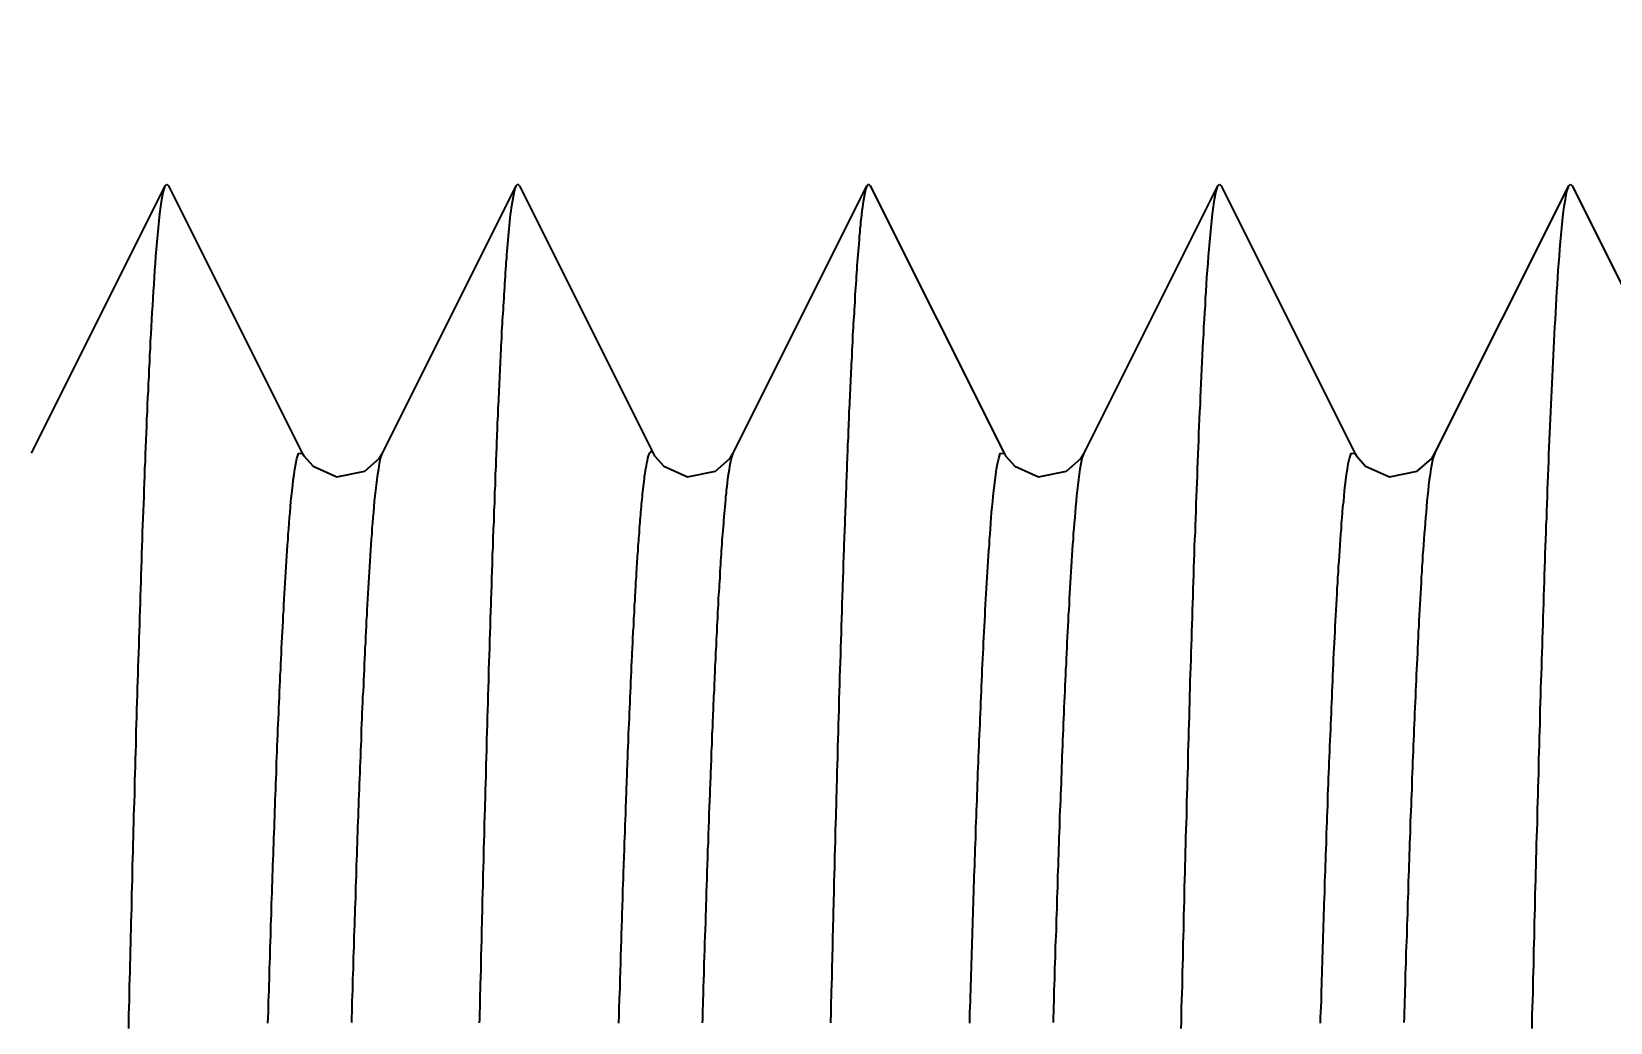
# Model space of a CAD drawing. Header units: millimetres. Extents: x 0 to 3800, y -67 to 2530.
# Drawn here: x 2215.18 to 2222.11, y 1575.68 to 1580.03 of the extents above; entities that cross this region are included whole.
import ezdxf

# ---------------------------------------------------------------- set-up
doc = ezdxf.new("R2010")
doc.units = ezdxf.units.MM
doc.layers.add('내부선 및 부속', color=4, linetype='Continuous')
doc.layers.add('치수선', color=7, linetype='Continuous')
doc.styles.add('____', font='')
doc.styles.get('____').set_extended_font_data('굴림')
doc.dimstyles.new('MSADIM', dxfattribs={"dimtxt": 33, "dimasz": 17, "dimexe": 10, "dimexo": 7.5, "dimgap": 10, "dimtad": 0, "dimtih": 1, "dimtoh": 1, "dimdec": 0, "dimzin": 1, "dimdsep": 46, "dimtxsty": '____', "dimcen": 11.25, "dimadec": 0, "dimazin": 0, "dimtfac": 1, "dimtdec": 0, "dimtix": 1, "dimtmove": 0, "dimatfit": 3, "dimfxl": 1, "dimtolj": 1, "dimtzin": 1, "dimarcsym": 0})

# ---------------------------------------------------------------- blocks, each defined once
blk = doc.blocks.new('*D47')
at = {"layer": '치수선', "color": 0, "linetype": 'Continuous', "lineweight": -2, "transparency": 16777216}
for p, q in [((2249.9547, 1877.9392), (2082.4547, 1877.9392)), ((2092.4547, 1860.9392), (2092.4547, 1705.7554)), ((2092.4547, 1504.9392), (2092.4547, 1660.123)), ((2249.9547, 1487.9392), (2082.4547, 1487.9392))]:
    blk.add_line(p, q, dxfattribs=at)
at = {"layer": '치수선', "color": 0, "linetype": 'Continuous', "transparency": 16777216}
for points in [[(2089.6213, 1860.9392), (2095.288, 1860.9392), (2092.4547, 1877.9392)], [(2089.6213, 1504.9392), (2095.288, 1504.9392), (2092.4547, 1487.9392)]]:
    blk.add_solid(points, dxfattribs=at)
at = {"layer": '치수선', "color": 0, "linetype": 'Continuous', "transparency": 16777216, "insert": (2092.4547, 1682.9392), "char_height": 25, "attachment_point": 5, "style": '____'}
blk.add_mtext('\\A1;390', dxfattribs=at)

msp = doc.modelspace()

# ---------------------------------------------------------------- linework, layer by layer
at = {"layer": '내부선 및 부속', "linetype": 'Continuous'}
for p, q in [((2215.179, 1578.1836), (2215.7659, 1579.3567)), ((2215.7659, 1579.3567), (2215.7732, 1579.364)), ((2215.7732, 1579.364), (2215.7805, 1579.3567)), ((2215.7805, 1579.3567), (2216.3673, 1578.1836)), ((2216.7188, 1578.1836), (2217.3057, 1579.3567)), ((2217.3057, 1579.3567), (2217.313, 1579.364)), ((2217.3203, 1579.3567), (2217.313, 1579.364)), ((2217.3203, 1579.3567), (2217.9071, 1578.1836)), ((2218.2587, 1578.1836), (2218.8455, 1579.3567)), ((2218.8528, 1579.364), (2218.8455, 1579.3567)), ((2218.8528, 1579.364), (2218.8601, 1579.3567)), ((2218.8601, 1579.3567), (2219.447, 1578.1836)), ((2219.7985, 1578.1836), (2220.3853, 1579.3567)), ((2220.3853, 1579.3567), (2220.3926, 1579.364)), ((2220.3926, 1579.364), (2220.4, 1579.3567)), ((2220.4, 1579.3567), (2220.9868, 1578.1836)), ((2221.3383, 1578.1836), (2221.9252, 1579.3567)), ((2221.9252, 1579.3567), (2221.9325, 1579.364)), ((2221.9325, 1579.364), (2221.9398, 1579.3567)), ((2221.9398, 1579.3567), (2222.5266, 1578.1836))]:
    msp.add_line(p, q, dxfattribs=at)
at = {"layer": '내부선 및 부속', "linetype": 'Continuous', "flags": 128}
for points in [[(2215.6055, 1575.6572), (2215.6055, 1575.6882), (2215.6065, 1575.7192), (2215.6075, 1575.7502), (2215.6085, 1575.7812), (2215.6085, 1575.8122), (2215.6095, 1575.8442), (2215.6105, 1575.8752), (2215.6115, 1575.9062), (2215.6115, 1575.9372), (2215.6125, 1575.9682), (2215.6135, 1575.9992), (2215.6145, 1576.0302), (2215.6145, 1576.0612), (2215.6155, 1576.0932), (2215.6165, 1576.1242), (2215.6175, 1576.1552), (2215.6185, 1576.1862), (2215.6185, 1576.2172), (2215.6195, 1576.2482), (2215.6205, 1576.2792), (2215.6215, 1576.3102), (2215.6225, 1576.3422), (2215.6225, 1576.3732), (2215.6235, 1576.4042), (2215.6245, 1576.4352), (2215.6255, 1576.4662), (2215.6265, 1576.4972), (2215.6265, 1576.5282), (2215.6275, 1576.5592), (2215.6285, 1576.5912), (2215.6295, 1576.6222), (2215.6305, 1576.6532), (2215.6315, 1576.6842), (2215.6325, 1576.7152), (2215.6325, 1576.7462), (2215.6335, 1576.7772), (2215.6345, 1576.8082), (2215.6355, 1576.8402), (2215.6365, 1576.8712), (2215.6375, 1576.9022), (2215.6385, 1576.9332), (2215.6385, 1576.9642), (2215.6395, 1576.9952), (2215.6405, 1577.0262), (2215.6415, 1577.0572), (2215.6425, 1577.0892), (2215.6435, 1577.1202), (2215.6445, 1577.1512), (2215.6455, 1577.1822), (2215.6465, 1577.2132), (2215.6475, 1577.2442), (2215.6485, 1577.2752), (2215.6495, 1577.3062), (2215.6505, 1577.3382), (2215.6515, 1577.3692), (2215.6525, 1577.4002), (2215.6535, 1577.4312), (2215.6545, 1577.4622), (2215.6555, 1577.4932), (2215.6565, 1577.5242), (2215.6575, 1577.5552), (2215.6585, 1577.5872), (2215.6595, 1577.6182), (2215.6605, 1577.6492), (2215.6605, 1577.6492), (2215.6615, 1577.6802), (2215.6625, 1577.7112), (2215.6635, 1577.7422), (2215.6645, 1577.7732), (2215.6655, 1577.8042), (2215.6665, 1577.8362), (2215.6675, 1577.8672), (2215.6685, 1577.8982), (2215.6695, 1577.9292), (2215.6715, 1577.9602), (2215.6725, 1577.9912), (2215.6735, 1578.0222), (2215.6745, 1578.0532), (2215.6755, 1578.0842), (2215.6765, 1578.1162), (2215.6785, 1578.1472), (2215.6795, 1578.1782), (2215.6805, 1578.2092), (2215.6815, 1578.2402), (2215.6835, 1578.2712), (2215.6845, 1578.3022), (2215.6855, 1578.3332), (2215.6875, 1578.3642), (2215.6885, 1578.3962), (2215.6895, 1578.4272), (2215.6915, 1578.4582), (2215.6925, 1578.4892), (2215.6945, 1578.5202), (2215.6955, 1578.5512), (2215.6975, 1578.5822), (2215.6985, 1578.6132), (2215.7005, 1578.6442), (2215.7015, 1578.6752), (2215.7035, 1578.7072), (2215.7055, 1578.7382), (2215.7065, 1578.7692), (2215.7085, 1578.8002), (2215.7105, 1578.8312), (2215.7125, 1578.8622), (2215.7145, 1578.8932), (2215.7165, 1578.9242), (2215.7185, 1578.9552), (2215.7205, 1578.9862), (2215.7225, 1579.0172), (2215.7245, 1579.0482), (2215.7275, 1579.0792), (2215.7305, 1579.1102), (2215.7325, 1579.1422), (2215.7355, 1579.1722), (2215.7385, 1579.2032), (2215.7425, 1579.2342), (2215.7465, 1579.2652), (2215.7505, 1579.2962), (2215.7565, 1579.3272), (2215.7655, 1579.3562), (2215.7655, 1579.3562)], [(2217.1455, 1575.6822), (2217.1465, 1575.6982), (2217.1465, 1575.7142), (2217.1465, 1575.7302), (2217.1475, 1575.7462), (2217.1475, 1575.7632), (2217.1475, 1575.7792), (2217.1485, 1575.7952), (2217.1485, 1575.8112), (2217.1495, 1575.8272), (2217.1495, 1575.8432), (2217.1495, 1575.8592), (2217.1505, 1575.8752), (2217.1505, 1575.8912), (2217.1515, 1575.9072), (2217.1515, 1575.9232), (2217.1515, 1575.9392), (2217.1525, 1575.9552), (2217.1525, 1575.9712), (2217.1525, 1575.9712), (2217.1525, 1575.9872), (2217.1535, 1576.0032), (2217.1535, 1576.0202), (2217.1545, 1576.0362), (2217.1545, 1576.0522), (2217.1545, 1576.0682), (2217.1555, 1576.0842), (2217.1555, 1576.1002), (2217.1565, 1576.1162), (2217.1565, 1576.1322), (2217.1565, 1576.1482), (2217.1575, 1576.1642), (2217.1575, 1576.1802), (2217.1585, 1576.1962), (2217.1585, 1576.2122), (2217.1585, 1576.2282), (2217.1595, 1576.2442), (2217.1595, 1576.2612), (2217.1605, 1576.2772), (2217.1605, 1576.2932), (2217.1615, 1576.3092), (2217.1615, 1576.3252), (2217.1615, 1576.3412), (2217.1625, 1576.3572), (2217.1625, 1576.3732), (2217.1635, 1576.3892), (2217.1635, 1576.4052), (2217.1635, 1576.4212), (2217.1645, 1576.4372), (2217.1645, 1576.4532), (2217.1655, 1576.4692), (2217.1655, 1576.4852), (2217.1665, 1576.5012), (2217.1665, 1576.5182), (2217.1665, 1576.5342), (2217.1675, 1576.5502), (2217.1675, 1576.5662), (2217.1685, 1576.5822), (2217.1685, 1576.5982), (2217.1695, 1576.6142), (2217.1695, 1576.6302), (2217.1695, 1576.6462), (2217.1705, 1576.6622), (2217.1705, 1576.6782), (2217.1715, 1576.6942), (2217.1715, 1576.7102), (2217.1725, 1576.7262), (2217.1725, 1576.7422), (2217.1735, 1576.7592), (2217.1735, 1576.7752), (2217.1735, 1576.7912), (2217.1745, 1576.8072), (2217.1745, 1576.8232), (2217.1755, 1576.8392), (2217.1755, 1576.8552), (2217.1765, 1576.8712), (2217.1765, 1576.8872), (2217.1775, 1576.9032), (2217.1775, 1576.9192), (2217.1775, 1576.9352), (2217.1785, 1576.9512), (2217.1785, 1576.9672), (2217.1795, 1576.9832), (2217.1795, 1576.9992), (2217.1805, 1577.0162), (2217.1805, 1577.0322), (2217.1815, 1577.0482), (2217.1815, 1577.0642), (2217.1825, 1577.0802), (2217.1825, 1577.0962), (2217.1835, 1577.1122), (2217.1835, 1577.1282), (2217.1845, 1577.1442), (2217.1845, 1577.1602), (2217.1855, 1577.1762), (2217.1855, 1577.1922), (2217.1855, 1577.2082), (2217.1865, 1577.2242), (2217.1865, 1577.2402), (2217.1875, 1577.2562), (2217.1875, 1577.2732), (2217.1885, 1577.2892), (2217.1885, 1577.3052), (2217.1895, 1577.3212), (2217.1895, 1577.3372), (2217.1905, 1577.3532), (2217.1905, 1577.3692), (2217.1915, 1577.3852), (2217.1915, 1577.4012), (2217.1925, 1577.4172), (2217.1925, 1577.4332), (2217.1935, 1577.4492), (2217.1935, 1577.4652), (2217.1945, 1577.4812), (2217.1945, 1577.4972), (2217.1955, 1577.5132), (2217.1965, 1577.5302), (2217.1965, 1577.5462), (2217.1975, 1577.5622), (2217.1975, 1577.5782), (2217.1975, 1577.5782), (2217.1985, 1577.5942), (2217.1985, 1577.6102), (2217.1995, 1577.6262), (2217.1995, 1577.6422), (2217.2005, 1577.6582), (2217.2005, 1577.6742), (2217.2015, 1577.6902), (2217.2015, 1577.7062), (2217.2025, 1577.7222), (2217.2025, 1577.7382), (2217.2035, 1577.7542), (2217.2045, 1577.7702), (2217.2045, 1577.7862), (2217.2055, 1577.8032), (2217.2055, 1577.8192), (2217.2065, 1577.8352), (2217.2065, 1577.8512), (2217.2075, 1577.8672), (2217.2085, 1577.8832), (2217.2085, 1577.8992), (2217.2095, 1577.9152), (2217.2095, 1577.9312), (2217.2105, 1577.9472), (2217.2115, 1577.9632), (2217.2115, 1577.9792), (2217.2125, 1577.9952), (2217.2125, 1578.0112), (2217.2135, 1578.0272), (2217.2145, 1578.0432), (2217.2145, 1578.0592), (2217.2155, 1578.0762), (2217.2155, 1578.0922), (2217.2165, 1578.1082), (2217.2175, 1578.1242), (2217.2175, 1578.1402), (2217.2185, 1578.1562), (2217.2195, 1578.1722), (2217.2195, 1578.1882), (2217.2205, 1578.2042), (2217.2205, 1578.2202), (2217.2215, 1578.2362), (2217.2225, 1578.2522), (2217.2225, 1578.2682), (2217.2235, 1578.2842), (2217.2245, 1578.3002), (2217.2245, 1578.3162), (2217.2255, 1578.3322), (2217.2265, 1578.3482), (2217.2275, 1578.3652), (2217.2275, 1578.3812), (2217.2285, 1578.3972), (2217.2295, 1578.4132), (2217.2295, 1578.4292), (2217.2305, 1578.4452), (2217.2315, 1578.4612), (2217.2325, 1578.4772), (2217.2325, 1578.4932), (2217.2335, 1578.5092), (2217.2345, 1578.5252), (2217.2355, 1578.5412), (2217.2355, 1578.5572), (2217.2365, 1578.5732), (2217.2375, 1578.5892), (2217.2385, 1578.6052), (2217.2385, 1578.6212), (2217.2395, 1578.6372), (2217.2405, 1578.6532), (2217.2415, 1578.6702), (2217.2425, 1578.6862), (2217.2435, 1578.7022), (2217.2435, 1578.7182), (2217.2445, 1578.7342), (2217.2455, 1578.7502), (2217.2465, 1578.7662), (2217.2475, 1578.7822), (2217.2485, 1578.7982), (2217.2495, 1578.8142), (2217.2505, 1578.8302), (2217.2515, 1578.8462), (2217.2525, 1578.8622), (2217.2535, 1578.8782), (2217.2545, 1578.8942), (2217.2555, 1578.9102), (2217.2565, 1578.9262), (2217.2575, 1578.9422), (2217.2585, 1578.9582), (2217.2595, 1578.9742), (2217.2605, 1578.9902), (2217.2615, 1579.0062), (2217.2625, 1579.0222), (2217.2645, 1579.0382), (2217.2655, 1579.0542), (2217.2665, 1579.0702), (2217.2675, 1579.0862), (2217.2695, 1579.1022), (2217.2705, 1579.1182), (2217.2725, 1579.1352), (2217.2735, 1579.1512), (2217.2745, 1579.1672), (2217.2765, 1579.1832), (2217.2765, 1579.1832), (2217.2785, 1579.1992), (2217.2795, 1579.2152), (2217.2815, 1579.2312), (2217.2835, 1579.2462), (2217.2855, 1579.2622), (2217.2875, 1579.2782), (2217.2905, 1579.2942), (2217.2935, 1579.3102), (2217.2965, 1579.3262), (2217.3005, 1579.3412), (2217.3055, 1579.3562), (2217.3055, 1579.3562)], [(2218.8455, 1579.3562), (2218.8395, 1579.3412), (2218.8365, 1579.3262), (2218.8325, 1579.3102), (2218.8305, 1579.2942), (2218.8275, 1579.2782), (2218.8255, 1579.2622), (2218.8235, 1579.2462), (2218.8215, 1579.2312), (2218.8195, 1579.2152), (2218.8175, 1579.1992), (2218.8165, 1579.1832), (2218.8145, 1579.1672), (2218.8135, 1579.1512), (2218.8115, 1579.1352), (2218.8105, 1579.1182), (2218.8095, 1579.1022), (2218.8075, 1579.0862), (2218.8065, 1579.0702), (2218.8055, 1579.0542), (2218.8035, 1579.0382), (2218.8025, 1579.0222), (2218.8015, 1579.0062), (2218.8005, 1578.9902), (2218.7995, 1578.9742), (2218.7985, 1578.9582), (2218.7975, 1578.9422), (2218.7965, 1578.9262), (2218.7955, 1578.9102), (2218.7935, 1578.8942), (2218.7925, 1578.8782), (2218.7925, 1578.8622), (2218.7915, 1578.8462), (2218.7905, 1578.8302), (2218.7895, 1578.8142), (2218.7885, 1578.7982), (2218.7875, 1578.7822), (2218.7865, 1578.7662), (2218.7855, 1578.7502), (2218.7845, 1578.7342), (2218.7835, 1578.7182), (2218.7825, 1578.7022), (2218.7825, 1578.6862), (2218.7815, 1578.6702), (2218.7805, 1578.6532), (2218.7795, 1578.6372), (2218.7785, 1578.6212), (2218.7785, 1578.6052), (2218.7775, 1578.5892), (2218.7765, 1578.5732), (2218.7755, 1578.5572), (2218.7745, 1578.5412), (2218.7745, 1578.5252), (2218.7735, 1578.5092), (2218.7725, 1578.4932), (2218.7715, 1578.4772), (2218.7715, 1578.4612), (2218.7705, 1578.4452), (2218.7695, 1578.4292), (2218.7685, 1578.4132), (2218.7685, 1578.3972), (2218.7675, 1578.3812), (2218.7665, 1578.3652), (2218.7665, 1578.3482), (2218.7655, 1578.3322), (2218.7645, 1578.3162), (2218.7645, 1578.3002), (2218.7635, 1578.2842), (2218.7625, 1578.2682), (2218.7625, 1578.2522), (2218.7615, 1578.2362), (2218.7605, 1578.2202), (2218.7605, 1578.2042), (2218.7595, 1578.1882), (2218.7585, 1578.1722), (2218.7585, 1578.1562), (2218.7575, 1578.1402), (2218.7565, 1578.1242), (2218.7565, 1578.1082), (2218.7555, 1578.0922), (2218.7555, 1578.0762), (2218.7545, 1578.0592), (2218.7535, 1578.0432), (2218.7535, 1578.0272), (2218.7525, 1578.0112), (2218.7525, 1577.9952), (2218.7515, 1577.9792), (2218.7505, 1577.9632), (2218.7505, 1577.9472), (2218.7495, 1577.9312), (2218.7495, 1577.9152), (2218.7485, 1577.8992), (2218.7475, 1577.8832), (2218.7475, 1577.8672), (2218.7465, 1577.8512), (2218.7465, 1577.8352), (2218.7455, 1577.8192), (2218.7455, 1577.8032), (2218.7445, 1577.7862), (2218.7435, 1577.7702), (2218.7435, 1577.7542), (2218.7435, 1577.7542), (2218.7425, 1577.7382), (2218.7425, 1577.7222), (2218.7415, 1577.7062), (2218.7415, 1577.6902), (2218.7405, 1577.6742), (2218.7405, 1577.6582), (2218.7395, 1577.6422), (2218.7395, 1577.6262), (2218.7385, 1577.6102), (2218.7375, 1577.5942), (2218.7375, 1577.5782), (2218.7365, 1577.5622), (2218.7365, 1577.5462), (2218.7355, 1577.5302), (2218.7355, 1577.5132), (2218.7345, 1577.4972), (2218.7345, 1577.4812), (2218.7335, 1577.4652), (2218.7335, 1577.4492), (2218.7325, 1577.4332), (2218.7325, 1577.4172), (2218.7315, 1577.4012), (2218.7315, 1577.3852), (2218.7305, 1577.3692), (2218.7305, 1577.3532), (2218.7295, 1577.3372), (2218.7295, 1577.3212), (2218.7285, 1577.3052), (2218.7285, 1577.2892), (2218.7275, 1577.2732), (2218.7275, 1577.2562), (2218.7265, 1577.2402), (2218.7265, 1577.2242), (2218.7255, 1577.2082), (2218.7255, 1577.1922), (2218.7245, 1577.1762), (2218.7245, 1577.1602), (2218.7235, 1577.1442), (2218.7235, 1577.1282), (2218.7225, 1577.1122), (2218.7225, 1577.0962), (2218.7215, 1577.0802), (2218.7215, 1577.0642), (2218.7215, 1577.0482), (2218.7205, 1577.0322), (2218.7205, 1577.0162), (2218.7195, 1576.9992), (2218.7195, 1576.9832), (2218.7185, 1576.9672), (2218.7185, 1576.9512), (2218.7175, 1576.9352), (2218.7175, 1576.9192), (2218.7165, 1576.9032), (2218.7165, 1576.8872), (2218.7155, 1576.8712), (2218.7155, 1576.8552), (2218.7155, 1576.8392), (2218.7145, 1576.8232), (2218.7145, 1576.8072), (2218.7135, 1576.7912), (2218.7135, 1576.7752), (2218.7125, 1576.7592), (2218.7125, 1576.7422), (2218.7115, 1576.7262), (2218.7115, 1576.7102), (2218.7115, 1576.6942), (2218.7105, 1576.6782), (2218.7105, 1576.6622), (2218.7095, 1576.6462), (2218.7095, 1576.6302), (2218.7085, 1576.6142), (2218.7085, 1576.5982), (2218.7085, 1576.5822), (2218.7075, 1576.5662), (2218.7075, 1576.5502), (2218.7065, 1576.5342), (2218.7065, 1576.5182), (2218.7055, 1576.5012), (2218.7055, 1576.4852), (2218.7055, 1576.4692), (2218.7045, 1576.4532), (2218.7045, 1576.4372), (2218.7035, 1576.4212), (2218.7035, 1576.4052), (2218.7025, 1576.3892), (2218.7025, 1576.3732), (2218.7025, 1576.3572), (2218.7015, 1576.3412), (2218.7015, 1576.3252), (2218.7005, 1576.3092), (2218.7005, 1576.2932), (2218.7005, 1576.2772), (2218.6995, 1576.2612), (2218.6995, 1576.2442), (2218.6985, 1576.2282), (2218.6985, 1576.2122), (2218.6985, 1576.1962), (2218.6975, 1576.1802), (2218.6975, 1576.1642), (2218.6965, 1576.1482), (2218.6965, 1576.1482), (2218.6965, 1576.1322), (2218.6955, 1576.1162), (2218.6955, 1576.1002), (2218.6955, 1576.0842), (2218.6945, 1576.0682), (2218.6945, 1576.0522), (2218.6935, 1576.0362), (2218.6935, 1576.0202), (2218.6935, 1576.0032), (2218.6925, 1575.9872), (2218.6925, 1575.9712), (2218.6925, 1575.9552), (2218.6915, 1575.9392), (2218.6915, 1575.9232), (2218.6905, 1575.9072), (2218.6905, 1575.8912), (2218.6905, 1575.8752), (2218.6895, 1575.8592), (2218.6895, 1575.8432), (2218.6885, 1575.8272), (2218.6885, 1575.8112), (2218.6885, 1575.7952), (2218.6875, 1575.7792), (2218.6875, 1575.7632), (2218.6865, 1575.7462), (2218.6865, 1575.7302), (2218.6865, 1575.7142), (2218.6855, 1575.6982), (2218.6855, 1575.6822)], [(2220.2245, 1575.6572), (2220.2255, 1575.6882), (2220.2265, 1575.7192), (2220.2265, 1575.7502), (2220.2275, 1575.7812), (2220.2285, 1575.8122), (2220.2295, 1575.8442), (2220.2295, 1575.8752), (2220.2305, 1575.9062), (2220.2315, 1575.9372), (2220.2325, 1575.9682), (2220.2325, 1575.9992), (2220.2335, 1576.0302), (2220.2345, 1576.0612), (2220.2355, 1576.0932), (2220.2365, 1576.1242), (2220.2365, 1576.1552), (2220.2375, 1576.1862), (2220.2385, 1576.2172), (2220.2395, 1576.2482), (2220.2395, 1576.2792), (2220.2405, 1576.3102), (2220.2415, 1576.3422), (2220.2425, 1576.3732), (2220.2435, 1576.4042), (2220.2435, 1576.4352), (2220.2445, 1576.4662), (2220.2455, 1576.4972), (2220.2465, 1576.5282), (2220.2475, 1576.5592), (2220.2485, 1576.5912), (2220.2485, 1576.6222), (2220.2495, 1576.6532), (2220.2505, 1576.6842), (2220.2515, 1576.7152), (2220.2525, 1576.7462), (2220.2535, 1576.7772), (2220.2545, 1576.8082), (2220.2545, 1576.8402), (2220.2555, 1576.8712), (2220.2565, 1576.9022), (2220.2575, 1576.9332), (2220.2585, 1576.9642), (2220.2595, 1576.9952), (2220.2605, 1577.0262), (2220.2615, 1577.0572), (2220.2625, 1577.0892), (2220.2625, 1577.1202), (2220.2635, 1577.1512), (2220.2645, 1577.1822), (2220.2655, 1577.2132), (2220.2665, 1577.2442), (2220.2675, 1577.2752), (2220.2685, 1577.3062), (2220.2695, 1577.3382), (2220.2705, 1577.3692), (2220.2715, 1577.4002), (2220.2725, 1577.4312), (2220.2735, 1577.4622), (2220.2745, 1577.4932), (2220.2755, 1577.5242), (2220.2765, 1577.5552), (2220.2775, 1577.5872), (2220.2785, 1577.6182), (2220.2795, 1577.6492), (2220.2795, 1577.6492), (2220.2805, 1577.6802), (2220.2815, 1577.7112), (2220.2825, 1577.7422), (2220.2835, 1577.7732), (2220.2845, 1577.8042), (2220.2865, 1577.8362), (2220.2875, 1577.8672), (2220.2885, 1577.8982), (2220.2895, 1577.9292), (2220.2905, 1577.9602), (2220.2915, 1577.9912), (2220.2925, 1578.0222), (2220.2945, 1578.0532), (2220.2955, 1578.0842), (2220.2965, 1578.1162), (2220.2975, 1578.1472), (2220.2985, 1578.1782), (2220.3005, 1578.2092), (2220.3015, 1578.2402), (2220.3025, 1578.2712), (2220.3035, 1578.3022), (2220.3055, 1578.3332), (2220.3065, 1578.3642), (2220.3085, 1578.3962), (2220.3095, 1578.4272), (2220.3105, 1578.4582), (2220.3125, 1578.4892), (2220.3135, 1578.5202), (2220.3155, 1578.5512), (2220.3165, 1578.5822), (2220.3185, 1578.6132), (2220.3195, 1578.6442), (2220.3215, 1578.6752), (2220.3235, 1578.7072), (2220.3245, 1578.7382), (2220.3265, 1578.7692), (2220.3285, 1578.8002), (2220.3305, 1578.8312), (2220.3315, 1578.8622), (2220.3335, 1578.8932), (2220.3355, 1578.9242), (2220.3375, 1578.9552), (2220.3395, 1578.9862), (2220.3425, 1579.0172), (2220.3445, 1579.0482), (2220.3465, 1579.0792), (2220.3495, 1579.1102), (2220.3525, 1579.1422), (2220.3555, 1579.1732), (2220.3585, 1579.2032), (2220.3615, 1579.2342), (2220.3655, 1579.2652), (2220.3705, 1579.2962), (2220.3765, 1579.3272), (2220.3855, 1579.3562), (2220.3855, 1579.3562)], [(2221.7645, 1575.6572), (2221.7655, 1575.6882), (2221.7655, 1575.7192), (2221.7665, 1575.7502), (2221.7675, 1575.7812), (2221.7685, 1575.8122), (2221.7685, 1575.8442), (2221.7695, 1575.8752), (2221.7705, 1575.9062), (2221.7715, 1575.9372), (2221.7715, 1575.9682), (2221.7725, 1575.9992), (2221.7735, 1576.0302), (2221.7745, 1576.0612), (2221.7755, 1576.0932), (2221.7755, 1576.1242), (2221.7765, 1576.1552), (2221.7775, 1576.1862), (2221.7785, 1576.2172), (2221.7785, 1576.2482), (2221.7795, 1576.2792), (2221.7805, 1576.3102), (2221.7815, 1576.3422), (2221.7825, 1576.3732), (2221.7825, 1576.4042), (2221.7835, 1576.4352), (2221.7845, 1576.4662), (2221.7855, 1576.4972), (2221.7865, 1576.5282), (2221.7875, 1576.5592), (2221.7875, 1576.5912), (2221.7885, 1576.6222), (2221.7895, 1576.6532), (2221.7905, 1576.6842), (2221.7915, 1576.7152), (2221.7925, 1576.7462), (2221.7935, 1576.7772), (2221.7935, 1576.8082), (2221.7945, 1576.8402), (2221.7955, 1576.8712), (2221.7965, 1576.9022), (2221.7975, 1576.9332), (2221.7985, 1576.9642), (2221.7995, 1576.9952), (2221.8005, 1577.0262), (2221.8005, 1577.0572), (2221.8015, 1577.0892), (2221.8025, 1577.1202), (2221.8035, 1577.1512), (2221.8045, 1577.1822), (2221.8055, 1577.2132), (2221.8065, 1577.2442), (2221.8075, 1577.2752), (2221.8085, 1577.3062), (2221.8095, 1577.3382), (2221.8105, 1577.3692), (2221.8115, 1577.4002), (2221.8125, 1577.4312), (2221.8135, 1577.4622), (2221.8145, 1577.4932), (2221.8155, 1577.5242), (2221.8165, 1577.5552), (2221.8175, 1577.5872), (2221.8185, 1577.6182), (2221.8195, 1577.6492), (2221.8195, 1577.6492), (2221.8205, 1577.6802), (2221.8215, 1577.7112), (2221.8225, 1577.7422), (2221.8235, 1577.7732), (2221.8245, 1577.8042), (2221.8255, 1577.8362), (2221.8265, 1577.8672), (2221.8285, 1577.8982), (2221.8295, 1577.9292), (2221.8305, 1577.9602), (2221.8315, 1577.9912), (2221.8325, 1578.0222), (2221.8335, 1578.0532), (2221.8355, 1578.0842), (2221.8365, 1578.1162), (2221.8375, 1578.1472), (2221.8385, 1578.1782), (2221.8395, 1578.2092), (2221.8415, 1578.2402), (2221.8425, 1578.2712), (2221.8435, 1578.3022), (2221.8455, 1578.3332), (2221.8465, 1578.3642), (2221.8475, 1578.3962), (2221.8495, 1578.4272), (2221.8505, 1578.4582), (2221.8525, 1578.4892), (2221.8535, 1578.5202), (2221.8555, 1578.5512), (2221.8565, 1578.5822), (2221.8585, 1578.6132), (2221.8595, 1578.6442), (2221.8615, 1578.6752), (2221.8625, 1578.7072), (2221.8645, 1578.7382), (2221.8665, 1578.7692), (2221.8685, 1578.8002), (2221.8695, 1578.8312), (2221.8715, 1578.8622), (2221.8735, 1578.8932), (2221.8755, 1578.9242), (2221.8775, 1578.9552), (2221.8795, 1578.9862), (2221.8815, 1579.0172), (2221.8845, 1579.0482), (2221.8865, 1579.0792), (2221.8895, 1579.1102), (2221.8925, 1579.1422), (2221.8945, 1579.1722), (2221.8985, 1579.2032), (2221.9015, 1579.2342), (2221.9055, 1579.2652), (2221.9105, 1579.2962), (2221.9155, 1579.3272), (2221.9255, 1579.3562), (2221.9255, 1579.3562)], [(2216.2165, 1575.6812), (2216.2175, 1575.7052), (2216.2185, 1575.7292), (2216.2185, 1575.7532), (2216.2195, 1575.7772), (2216.2205, 1575.8012), (2216.2215, 1575.8252), (2216.2215, 1575.8482), (2216.2225, 1575.8722), (2216.2235, 1575.8962), (2216.2235, 1575.9202), (2216.2245, 1575.9442), (2216.2255, 1575.9682), (2216.2265, 1575.9922), (2216.2265, 1576.0152), (2216.2275, 1576.0392), (2216.2285, 1576.0632), (2216.2295, 1576.0872), (2216.2295, 1576.1112), (2216.2305, 1576.1352), (2216.2315, 1576.1592), (2216.2325, 1576.1822), (2216.2325, 1576.2062), (2216.2335, 1576.2302), (2216.2345, 1576.2542), (2216.2355, 1576.2782), (2216.2365, 1576.3022), (2216.2365, 1576.3262), (2216.2365, 1576.3262), (2216.2375, 1576.3492), (2216.2385, 1576.3732), (2216.2395, 1576.3972), (2216.2405, 1576.4212), (2216.2405, 1576.4452), (2216.2415, 1576.4692), (2216.2425, 1576.4932), (2216.2435, 1576.5162), (2216.2445, 1576.5402), (2216.2455, 1576.5642), (2216.2465, 1576.5882), (2216.2465, 1576.6122), (2216.2475, 1576.6362), (2216.2485, 1576.6602), (2216.2495, 1576.6832), (2216.2505, 1576.7072), (2216.2515, 1576.7312), (2216.2525, 1576.7552), (2216.2535, 1576.7792), (2216.2545, 1576.8032), (2216.2545, 1576.8272), (2216.2555, 1576.8502), (2216.2565, 1576.8742), (2216.2575, 1576.8982), (2216.2585, 1576.9222), (2216.2595, 1576.9462), (2216.2605, 1576.9702), (2216.2615, 1576.9932), (2216.2625, 1577.0172), (2216.2635, 1577.0412), (2216.2645, 1577.0652), (2216.2655, 1577.0892), (2216.2665, 1577.1132), (2216.2675, 1577.1372), (2216.2685, 1577.1602), (2216.2695, 1577.1842), (2216.2705, 1577.2082), (2216.2725, 1577.2322), (2216.2735, 1577.2562), (2216.2745, 1577.2802), (2216.2755, 1577.3032), (2216.2765, 1577.3272), (2216.2775, 1577.3512), (2216.2785, 1577.3752), (2216.2805, 1577.3992), (2216.2815, 1577.4232), (2216.2825, 1577.4462), (2216.2835, 1577.4702), (2216.2855, 1577.4942), (2216.2865, 1577.5182), (2216.2875, 1577.5422), (2216.2885, 1577.5662), (2216.2905, 1577.5892), (2216.2915, 1577.6132), (2216.2935, 1577.6372), (2216.2945, 1577.6612), (2216.2965, 1577.6852), (2216.2975, 1577.7092), (2216.2995, 1577.7322), (2216.3005, 1577.7562), (2216.3025, 1577.7802), (2216.3045, 1577.8042), (2216.3055, 1577.8282), (2216.3075, 1577.8512), (2216.3095, 1577.8752), (2216.3115, 1577.8992), (2216.3135, 1577.9232), (2216.3155, 1577.9472), (2216.3175, 1577.9702), (2216.3195, 1577.9942), (2216.3225, 1578.0182), (2216.3255, 1578.0422), (2216.3275, 1578.0652), (2216.3315, 1578.0892), (2216.3345, 1578.1132), (2216.3385, 1578.1362), (2216.3435, 1578.1592), (2216.3505, 1578.1822), (2216.3675, 1578.1832), (2216.3675, 1578.1832)], [(2216.3673, 1578.1837), (2216.3741, 1578.1715), (2216.4145, 1578.1256), (2216.5188, 1578.0796), (2216.6412, 1578.1046), (2216.7043, 1578.16), (2216.7188, 1578.1836)], [(2216.5845, 1575.6832), (2216.5845, 1575.7072), (2216.5855, 1575.7302), (2216.5865, 1575.7542), (2216.5865, 1575.7782), (2216.5875, 1575.8022), (2216.5885, 1575.8262), (2216.5895, 1575.8502), (2216.5895, 1575.8742), (2216.5905, 1575.8972), (2216.5915, 1575.9212), (2216.5915, 1575.9452), (2216.5925, 1575.9692), (2216.5935, 1575.9932), (2216.5945, 1576.0172), (2216.5945, 1576.0412), (2216.5955, 1576.0642), (2216.5965, 1576.0882), (2216.5975, 1576.1122), (2216.5975, 1576.1362), (2216.5985, 1576.1602), (2216.5995, 1576.1842), (2216.6005, 1576.2082), (2216.6015, 1576.2312), (2216.6015, 1576.2552), (2216.6025, 1576.2792), (2216.6035, 1576.3032), (2216.6035, 1576.3032), (2216.6045, 1576.3272), (2216.6055, 1576.3512), (2216.6055, 1576.3752), (2216.6065, 1576.3982), (2216.6075, 1576.4222), (2216.6085, 1576.4462), (2216.6095, 1576.4702), (2216.6095, 1576.4942), (2216.6105, 1576.5182), (2216.6115, 1576.5422), (2216.6125, 1576.5652), (2216.6135, 1576.5892), (2216.6145, 1576.6132), (2216.6155, 1576.6372), (2216.6155, 1576.6612), (2216.6165, 1576.6852), (2216.6175, 1576.7092), (2216.6185, 1576.7322), (2216.6195, 1576.7562), (2216.6205, 1576.7802), (2216.6215, 1576.8042), (2216.6225, 1576.8282), (2216.6235, 1576.8522), (2216.6245, 1576.8762), (2216.6255, 1576.8992), (2216.6265, 1576.9232), (2216.6265, 1576.9472), (2216.6275, 1576.9712), (2216.6285, 1576.9952), (2216.6295, 1577.0192), (2216.6305, 1577.0422), (2216.6315, 1577.0662), (2216.6325, 1577.0902), (2216.6335, 1577.1142), (2216.6355, 1577.1382), (2216.6365, 1577.1622), (2216.6375, 1577.1862), (2216.6385, 1577.2092), (2216.6395, 1577.2332), (2216.6405, 1577.2572), (2216.6415, 1577.2812), (2216.6425, 1577.3052), (2216.6435, 1577.3292), (2216.6455, 1577.3522), (2216.6465, 1577.3762), (2216.6475, 1577.4002), (2216.6485, 1577.4242), (2216.6495, 1577.4482), (2216.6515, 1577.4722), (2216.6525, 1577.4952), (2216.6535, 1577.5192), (2216.6545, 1577.5432), (2216.6565, 1577.5672), (2216.6575, 1577.5912), (2216.6595, 1577.6152), (2216.6605, 1577.6382), (2216.6615, 1577.6622), (2216.6635, 1577.6862), (2216.6645, 1577.7102), (2216.6665, 1577.7342), (2216.6685, 1577.7582), (2216.6695, 1577.7812), (2216.6715, 1577.8052), (2216.6735, 1577.8292), (2216.6745, 1577.8532), (2216.6765, 1577.8772), (2216.6785, 1577.9002), (2216.6805, 1577.9242), (2216.6825, 1577.9482), (2216.6845, 1577.9722), (2216.6875, 1577.9952), (2216.6895, 1578.0192), (2216.6925, 1578.0432), (2216.6955, 1578.0672), (2216.6985, 1578.0902), (2216.7025, 1578.1142), (2216.7065, 1578.1372), (2216.7105, 1578.1612), (2216.7185, 1578.1832), (2216.7185, 1578.1832)], [(2217.7565, 1575.6812), (2217.7565, 1575.6922), (2217.7575, 1575.7042), (2217.7575, 1575.7152), (2217.7575, 1575.7272), (2217.7585, 1575.7382), (2217.7585, 1575.7492), (2217.7585, 1575.7612), (2217.7595, 1575.7722), (2217.7595, 1575.7842), (2217.7595, 1575.7952), (2217.7605, 1575.8062), (2217.7605, 1575.8182), (2217.7615, 1575.8292), (2217.7615, 1575.8402), (2217.7615, 1575.8522), (2217.7625, 1575.8632), (2217.7625, 1575.8752), (2217.7625, 1575.8862), (2217.7635, 1575.8972), (2217.7635, 1575.9092), (2217.7635, 1575.9202), (2217.7645, 1575.9322), (2217.7645, 1575.9432), (2217.7645, 1575.9542), (2217.7655, 1575.9662), (2217.7655, 1575.9772), (2217.7655, 1575.9892), (2217.7665, 1576.0002), (2217.7665, 1576.0112), (2217.7665, 1576.0232), (2217.7675, 1576.0342), (2217.7675, 1576.0462), (2217.7685, 1576.0572), (2217.7685, 1576.0682), (2217.7685, 1576.0802), (2217.7695, 1576.0912), (2217.7695, 1576.1022), (2217.7695, 1576.1142), (2217.7705, 1576.1252), (2217.7705, 1576.1372), (2217.7705, 1576.1482), (2217.7715, 1576.1592), (2217.7715, 1576.1712), (2217.7725, 1576.1822), (2217.7725, 1576.1942), (2217.7725, 1576.2052), (2217.7735, 1576.2162), (2217.7735, 1576.2282), (2217.7735, 1576.2392), (2217.7745, 1576.2512), (2217.7745, 1576.2622), (2217.7745, 1576.2622), (2217.7745, 1576.2732), (2217.7755, 1576.2852), (2217.7755, 1576.2962), (2217.7765, 1576.3082), (2217.7765, 1576.3192), (2217.7765, 1576.3302), (2217.7775, 1576.3422), (2217.7775, 1576.3532), (2217.7785, 1576.3642), (2217.7785, 1576.3762), (2217.7785, 1576.3872), (2217.7795, 1576.3992), (2217.7795, 1576.4102), (2217.7795, 1576.4212), (2217.7805, 1576.4332), (2217.7805, 1576.4442), (2217.7815, 1576.4562), (2217.7815, 1576.4672), (2217.7815, 1576.4782), (2217.7825, 1576.4902), (2217.7825, 1576.5012), (2217.7835, 1576.5132), (2217.7835, 1576.5242), (2217.7835, 1576.5352), (2217.7845, 1576.5472), (2217.7845, 1576.5582), (2217.7855, 1576.5692), (2217.7855, 1576.5812), (2217.7865, 1576.5922), (2217.7865, 1576.6042), (2217.7865, 1576.6152), (2217.7875, 1576.6262), (2217.7875, 1576.6382), (2217.7885, 1576.6492), (2217.7885, 1576.6612), (2217.7885, 1576.6722), (2217.7895, 1576.6832), (2217.7895, 1576.6952), (2217.7905, 1576.7062), (2217.7905, 1576.7182), (2217.7915, 1576.7292), (2217.7915, 1576.7402), (2217.7915, 1576.7522), (2217.7925, 1576.7632), (2217.7925, 1576.7742), (2217.7935, 1576.7862), (2217.7935, 1576.7972), (2217.7945, 1576.8092), (2217.7945, 1576.8202), (2217.7945, 1576.8312), (2217.7955, 1576.8432), (2217.7955, 1576.8542), (2217.7965, 1576.8662), (2217.7965, 1576.8772), (2217.7975, 1576.8882), (2217.7975, 1576.9002), (2217.7985, 1576.9112), (2217.7985, 1576.9232), (2217.7995, 1576.9342), (2217.7995, 1576.9452), (2217.7995, 1576.9572), (2217.8005, 1576.9682), (2217.8005, 1576.9792), (2217.8015, 1576.9912), (2217.8015, 1577.0022), (2217.8025, 1577.0142), (2217.8025, 1577.0252), (2217.8035, 1577.0362), (2217.8035, 1577.0482), (2217.8045, 1577.0592), (2217.8045, 1577.0712), (2217.8055, 1577.0822), (2217.8055, 1577.0932), (2217.8065, 1577.1052), (2217.8065, 1577.1162), (2217.8075, 1577.1272), (2217.8075, 1577.1392), (2217.8085, 1577.1502), (2217.8085, 1577.1622), (2217.8095, 1577.1732), (2217.8095, 1577.1842), (2217.8105, 1577.1962), (2217.8105, 1577.2072), (2217.8115, 1577.2192), (2217.8115, 1577.2302), (2217.8125, 1577.2412), (2217.8125, 1577.2532), (2217.8135, 1577.2642), (2217.8135, 1577.2752), (2217.8145, 1577.2872), (2217.8145, 1577.2982), (2217.8155, 1577.3102), (2217.8165, 1577.3212), (2217.8165, 1577.3322), (2217.8175, 1577.3442), (2217.8175, 1577.3552), (2217.8185, 1577.3672), (2217.8185, 1577.3782), (2217.8195, 1577.3892), (2217.8195, 1577.4012), (2217.8195, 1577.4012), (2217.8205, 1577.4122), (2217.8215, 1577.4232), (2217.8215, 1577.4352), (2217.8225, 1577.4462), (2217.8225, 1577.4582), (2217.8235, 1577.4692), (2217.8245, 1577.4802), (2217.8245, 1577.4922), (2217.8255, 1577.5032), (2217.8255, 1577.5152), (2217.8265, 1577.5262), (2217.8275, 1577.5372), (2217.8275, 1577.5492), (2217.8285, 1577.5602), (2217.8295, 1577.5712), (2217.8295, 1577.5832), (2217.8305, 1577.5942), (2217.8315, 1577.6062), (2217.8315, 1577.6172), (2217.8325, 1577.6282), (2217.8335, 1577.6402), (2217.8335, 1577.6512), (2217.8345, 1577.6622), (2217.8355, 1577.6742), (2217.8355, 1577.6852), (2217.8365, 1577.6972), (2217.8375, 1577.7082), (2217.8385, 1577.7192), (2217.8385, 1577.7312), (2217.8395, 1577.7422), (2217.8405, 1577.7532), (2217.8415, 1577.7652), (2217.8415, 1577.7762), (2217.8425, 1577.7882), (2217.8435, 1577.7992), (2217.8445, 1577.8102), (2217.8455, 1577.8222), (2217.8465, 1577.8332), (2217.8465, 1577.8442), (2217.8475, 1577.8562), (2217.8485, 1577.8672), (2217.8495, 1577.8782), (2217.8505, 1577.8902), (2217.8515, 1577.9012), (2217.8525, 1577.9122), (2217.8535, 1577.9242), (2217.8545, 1577.9352), (2217.8555, 1577.9472), (2217.8565, 1577.9582), (2217.8575, 1577.9692), (2217.8585, 1577.9812), (2217.8595, 1577.9922), (2217.8605, 1578.0032), (2217.8615, 1578.0152), (2217.8635, 1578.0262), (2217.8645, 1578.0372), (2217.8655, 1578.0492), (2217.8675, 1578.0602), (2217.8685, 1578.0712), (2217.8695, 1578.0822), (2217.8715, 1578.0942), (2217.8735, 1578.1052), (2217.8755, 1578.1162), (2217.8775, 1578.1282), (2217.8795, 1578.1392), (2217.8815, 1578.1502), (2217.8835, 1578.1612), (2217.8865, 1578.1712), (2217.8915, 1578.1832), (2217.8985, 1578.1912), (2217.9075, 1578.1832), (2217.9075, 1578.1832)], [(2217.9071, 1578.1837), (2217.9136, 1578.1719), (2217.9534, 1578.1264), (2218.0571, 1578.0798), (2218.18, 1578.1041), (2218.2439, 1578.1597), (2218.2587, 1578.1836)], [(2218.1235, 1575.6822), (2218.1245, 1575.6972), (2218.1245, 1575.7122), (2218.1255, 1575.7272), (2218.1255, 1575.7422), (2218.1265, 1575.7572), (2218.1265, 1575.7722), (2218.1265, 1575.7862), (2218.1275, 1575.8012), (2218.1275, 1575.8162), (2218.1285, 1575.8312), (2218.1285, 1575.8462), (2218.1295, 1575.8612), (2218.1295, 1575.8762), (2218.1305, 1575.8912), (2218.1305, 1575.9062), (2218.1315, 1575.9212), (2218.1315, 1575.9362), (2218.1315, 1575.9512), (2218.1325, 1575.9652), (2218.1325, 1575.9802), (2218.1335, 1575.9952), (2218.1335, 1576.0102), (2218.1345, 1576.0252), (2218.1345, 1576.0402), (2218.1355, 1576.0552), (2218.1355, 1576.0702), (2218.1365, 1576.0852), (2218.1365, 1576.1002), (2218.1375, 1576.1152), (2218.1375, 1576.1302), (2218.1385, 1576.1442), (2218.1385, 1576.1592), (2218.1395, 1576.1742), (2218.1395, 1576.1892), (2218.1395, 1576.2042), (2218.1405, 1576.2192), (2218.1405, 1576.2342), (2218.1415, 1576.2492), (2218.1415, 1576.2642), (2218.1425, 1576.2792), (2218.1425, 1576.2942), (2218.1435, 1576.3092), (2218.1435, 1576.3232), (2218.1445, 1576.3382), (2218.1445, 1576.3532), (2218.1455, 1576.3682), (2218.1455, 1576.3832), (2218.1465, 1576.3982), (2218.1465, 1576.4132), (2218.1475, 1576.4282), (2218.1475, 1576.4432), (2218.1485, 1576.4582), (2218.1495, 1576.4732), (2218.1495, 1576.4872), (2218.1505, 1576.5022), (2218.1505, 1576.5172), (2218.1515, 1576.5322), (2218.1515, 1576.5322), (2218.1515, 1576.5472), (2218.1525, 1576.5622), (2218.1525, 1576.5772), (2218.1535, 1576.5922), (2218.1535, 1576.6072), (2218.1545, 1576.6222), (2218.1545, 1576.6372), (2218.1555, 1576.6512), (2218.1555, 1576.6662), (2218.1565, 1576.6812), (2218.1575, 1576.6962), (2218.1575, 1576.7112), (2218.1585, 1576.7262), (2218.1585, 1576.7412), (2218.1595, 1576.7562), (2218.1595, 1576.7712), (2218.1605, 1576.7862), (2218.1615, 1576.8012), (2218.1615, 1576.8162), (2218.1625, 1576.8302), (2218.1625, 1576.8452), (2218.1635, 1576.8602), (2218.1635, 1576.8752), (2218.1645, 1576.8902), (2218.1655, 1576.9052), (2218.1655, 1576.9202), (2218.1665, 1576.9352), (2218.1665, 1576.9502), (2218.1675, 1576.9652), (2218.1685, 1576.9802), (2218.1685, 1576.9942), (2218.1695, 1577.0092), (2218.1705, 1577.0242), (2218.1705, 1577.0392), (2218.1715, 1577.0542), (2218.1715, 1577.0692), (2218.1725, 1577.0842), (2218.1735, 1577.0992), (2218.1735, 1577.1142), (2218.1745, 1577.1292), (2218.1755, 1577.1442), (2218.1755, 1577.1582), (2218.1765, 1577.1732), (2218.1775, 1577.1882), (2218.1775, 1577.2032), (2218.1785, 1577.2182), (2218.1795, 1577.2332), (2218.1795, 1577.2482), (2218.1805, 1577.2632), (2218.1815, 1577.2782), (2218.1815, 1577.2932), (2218.1825, 1577.3072), (2218.1835, 1577.3222), (2218.1845, 1577.3372), (2218.1845, 1577.3522), (2218.1855, 1577.3672), (2218.1865, 1577.3822), (2218.1875, 1577.3972), (2218.1875, 1577.4122), (2218.1885, 1577.4272), (2218.1895, 1577.4422), (2218.1905, 1577.4572), (2218.1905, 1577.4712), (2218.1915, 1577.4862), (2218.1925, 1577.5012), (2218.1935, 1577.5162), (2218.1945, 1577.5312), (2218.1945, 1577.5462), (2218.1955, 1577.5612), (2218.1965, 1577.5762), (2218.1975, 1577.5912), (2218.1985, 1577.6062), (2218.1995, 1577.6202), (2218.2005, 1577.6352), (2218.2015, 1577.6502), (2218.2015, 1577.6652), (2218.2025, 1577.6802), (2218.2035, 1577.6952), (2218.2045, 1577.7102), (2218.2055, 1577.7252), (2218.2065, 1577.7402), (2218.2075, 1577.7542), (2218.2085, 1577.7692), (2218.2095, 1577.7842), (2218.2105, 1577.7992), (2218.2115, 1577.8142), (2218.2125, 1577.8292), (2218.2145, 1577.8442), (2218.2155, 1577.8592), (2218.2165, 1577.8732), (2218.2175, 1577.8882), (2218.2185, 1577.9032), (2218.2205, 1577.9182), (2218.2215, 1577.9332), (2218.2225, 1577.9482), (2218.2245, 1577.9632), (2218.2255, 1577.9782), (2218.2265, 1577.9922), (2218.2285, 1578.0072), (2218.2295, 1578.0222), (2218.2295, 1578.0222), (2218.2315, 1578.0372), (2218.2335, 1578.0522), (2218.2345, 1578.0672), (2218.2365, 1578.0812), (2218.2395, 1578.0962), (2218.2415, 1578.1112), (2218.2435, 1578.1262), (2218.2465, 1578.1402), (2218.2495, 1578.1552), (2218.2535, 1578.1692), (2218.2585, 1578.1832), (2218.2585, 1578.1832)], [(2219.2965, 1575.6812), (2219.2975, 1575.7052), (2219.2975, 1575.7292), (2219.2985, 1575.7532), (2219.2995, 1575.7772), (2219.2995, 1575.8012), (2219.3005, 1575.8252), (2219.3015, 1575.8482), (2219.3025, 1575.8722), (2219.3025, 1575.8962), (2219.3035, 1575.9202), (2219.3045, 1575.9442), (2219.3055, 1575.9682), (2219.3055, 1575.9922), (2219.3065, 1576.0152), (2219.3075, 1576.0392), (2219.3085, 1576.0632), (2219.3085, 1576.0872), (2219.3095, 1576.1112), (2219.3105, 1576.1352), (2219.3115, 1576.1592), (2219.3115, 1576.1822), (2219.3125, 1576.2062), (2219.3135, 1576.2302), (2219.3145, 1576.2542), (2219.3145, 1576.2782), (2219.3155, 1576.3022), (2219.3165, 1576.3262), (2219.3165, 1576.3262), (2219.3175, 1576.3492), (2219.3185, 1576.3732), (2219.3185, 1576.3972), (2219.3195, 1576.4212), (2219.3205, 1576.4452), (2219.3215, 1576.4692), (2219.3225, 1576.4932), (2219.3235, 1576.5162), (2219.3235, 1576.5402), (2219.3245, 1576.5642), (2219.3255, 1576.5882), (2219.3265, 1576.6122), (2219.3275, 1576.6362), (2219.3285, 1576.6602), (2219.3295, 1576.6832), (2219.3305, 1576.7072), (2219.3305, 1576.7312), (2219.3315, 1576.7552), (2219.3325, 1576.7792), (2219.3335, 1576.8032), (2219.3345, 1576.8272), (2219.3355, 1576.8502), (2219.3365, 1576.8742), (2219.3375, 1576.8982), (2219.3385, 1576.9222), (2219.3395, 1576.9462), (2219.3405, 1576.9702), (2219.3415, 1576.9932), (2219.3425, 1577.0172), (2219.3435, 1577.0412), (2219.3445, 1577.0652), (2219.3455, 1577.0892), (2219.3465, 1577.1132), (2219.3475, 1577.1372), (2219.3485, 1577.1602), (2219.3495, 1577.1842), (2219.3505, 1577.2082), (2219.3515, 1577.2322), (2219.3525, 1577.2562), (2219.3535, 1577.2802), (2219.3555, 1577.3032), (2219.3565, 1577.3272), (2219.3575, 1577.3512), (2219.3585, 1577.3752), (2219.3595, 1577.3992), (2219.3605, 1577.4232), (2219.3625, 1577.4462), (2219.3635, 1577.4702), (2219.3645, 1577.4942), (2219.3655, 1577.5182), (2219.3675, 1577.5422), (2219.3685, 1577.5662), (2219.3695, 1577.5892), (2219.3715, 1577.6132), (2219.3725, 1577.6372), (2219.3745, 1577.6612), (2219.3755, 1577.6852), (2219.3775, 1577.7092), (2219.3785, 1577.7322), (2219.3805, 1577.7562), (2219.3825, 1577.7802), (2219.3835, 1577.8042), (2219.3855, 1577.8282), (2219.3875, 1577.8512), (2219.3895, 1577.8752), (2219.3905, 1577.8992), (2219.3925, 1577.9232), (2219.3955, 1577.9472), (2219.3975, 1577.9702), (2219.3995, 1577.9942), (2219.4025, 1578.0182), (2219.4045, 1578.0422), (2219.4075, 1578.0652), (2219.4105, 1578.0892), (2219.4145, 1578.1132), (2219.4185, 1578.1362), (2219.4235, 1578.1592), (2219.4305, 1578.1822), (2219.4465, 1578.1832), (2219.4465, 1578.1832)], [(2219.4469, 1578.1837), (2219.4537, 1578.1715), (2219.4942, 1578.1256), (2219.5984, 1578.0796), (2219.7208, 1578.1046), (2219.784, 1578.16), (2219.7985, 1578.1836)], [(2219.6635, 1575.6832), (2219.6645, 1575.7072), (2219.6655, 1575.7302), (2219.6655, 1575.7542), (2219.6665, 1575.7782), (2219.6675, 1575.8022), (2219.6675, 1575.8262), (2219.6685, 1575.8502), (2219.6695, 1575.8742), (2219.6705, 1575.8972), (2219.6705, 1575.9212), (2219.6715, 1575.9452), (2219.6725, 1575.9692), (2219.6735, 1575.9932), (2219.6735, 1576.0172), (2219.6745, 1576.0412), (2219.6755, 1576.0642), (2219.6765, 1576.0882), (2219.6765, 1576.1122), (2219.6775, 1576.1362), (2219.6785, 1576.1602), (2219.6795, 1576.1842), (2219.6795, 1576.2082), (2219.6805, 1576.2312), (2219.6815, 1576.2552), (2219.6825, 1576.2792), (2219.6835, 1576.3032), (2219.6835, 1576.3032), (2219.6835, 1576.3272), (2219.6845, 1576.3512), (2219.6855, 1576.3752), (2219.6865, 1576.3982), (2219.6875, 1576.4222), (2219.6875, 1576.4462), (2219.6885, 1576.4702), (2219.6895, 1576.4942), (2219.6905, 1576.5182), (2219.6915, 1576.5422), (2219.6925, 1576.5652), (2219.6925, 1576.5892), (2219.6935, 1576.6132), (2219.6945, 1576.6372), (2219.6955, 1576.6612), (2219.6965, 1576.6852), (2219.6975, 1576.7092), (2219.6985, 1576.7322), (2219.6995, 1576.7562), (2219.7005, 1576.7802), (2219.7005, 1576.8042), (2219.7015, 1576.8282), (2219.7025, 1576.8522), (2219.7035, 1576.8762), (2219.7045, 1576.8992), (2219.7055, 1576.9232), (2219.7065, 1576.9472), (2219.7075, 1576.9712), (2219.7085, 1576.9952), (2219.7095, 1577.0192), (2219.7105, 1577.0422), (2219.7115, 1577.0662), (2219.7125, 1577.0902), (2219.7135, 1577.1142), (2219.7145, 1577.1382), (2219.7155, 1577.1622), (2219.7165, 1577.1862), (2219.7175, 1577.2092), (2219.7185, 1577.2332), (2219.7205, 1577.2572), (2219.7215, 1577.2812), (2219.7225, 1577.3052), (2219.7235, 1577.3292), (2219.7245, 1577.3522), (2219.7255, 1577.3762), (2219.7275, 1577.4002), (2219.7285, 1577.4242), (2219.7295, 1577.4482), (2219.7305, 1577.4722), (2219.7325, 1577.4952), (2219.7335, 1577.5192), (2219.7345, 1577.5432), (2219.7355, 1577.5672), (2219.7375, 1577.5912), (2219.7385, 1577.6152), (2219.7405, 1577.6382), (2219.7415, 1577.6622), (2219.7435, 1577.6862), (2219.7445, 1577.7102), (2219.7465, 1577.7342), (2219.7475, 1577.7582), (2219.7495, 1577.7812), (2219.7515, 1577.8052), (2219.7525, 1577.8292), (2219.7545, 1577.8532), (2219.7565, 1577.8762), (2219.7585, 1577.9002), (2219.7605, 1577.9242), (2219.7625, 1577.9482), (2219.7645, 1577.9722), (2219.7665, 1577.9952), (2219.7695, 1578.0192), (2219.7725, 1578.0432), (2219.7745, 1578.0672), (2219.7785, 1578.0902), (2219.7815, 1578.1142), (2219.7855, 1578.1372), (2219.7905, 1578.1612), (2219.7985, 1578.1832), (2219.7985, 1578.1832)], [(2220.8365, 1575.6812), (2220.8365, 1575.7052), (2220.8375, 1575.7292), (2220.8385, 1575.7532), (2220.8395, 1575.7772), (2220.8395, 1575.8012), (2220.8405, 1575.8252), (2220.8415, 1575.8482), (2220.8415, 1575.8722), (2220.8425, 1575.8962), (2220.8435, 1575.9202), (2220.8445, 1575.9442), (2220.8445, 1575.9682), (2220.8455, 1575.9922), (2220.8465, 1576.0152), (2220.8475, 1576.0392), (2220.8475, 1576.0632), (2220.8485, 1576.0872), (2220.8495, 1576.1112), (2220.8505, 1576.1352), (2220.8505, 1576.1592), (2220.8515, 1576.1822), (2220.8525, 1576.2062), (2220.8535, 1576.2302), (2220.8545, 1576.2542), (2220.8545, 1576.2782), (2220.8555, 1576.3022), (2220.8565, 1576.3262), (2220.8565, 1576.3262), (2220.8575, 1576.3492), (2220.8575, 1576.3732), (2220.8585, 1576.3972), (2220.8595, 1576.4212), (2220.8605, 1576.4452), (2220.8615, 1576.4692), (2220.8625, 1576.4932), (2220.8625, 1576.5162), (2220.8635, 1576.5402), (2220.8645, 1576.5642), (2220.8655, 1576.5882), (2220.8665, 1576.6122), (2220.8675, 1576.6362), (2220.8685, 1576.6602), (2220.8685, 1576.6832), (2220.8695, 1576.7072), (2220.8705, 1576.7312), (2220.8715, 1576.7552), (2220.8725, 1576.7792), (2220.8735, 1576.8032), (2220.8745, 1576.8272), (2220.8755, 1576.8502), (2220.8765, 1576.8742), (2220.8775, 1576.8982), (2220.8785, 1576.9222), (2220.8795, 1576.9462), (2220.8805, 1576.9702), (2220.8815, 1576.9932), (2220.8825, 1577.0172), (2220.8835, 1577.0412), (2220.8845, 1577.0652), (2220.8855, 1577.0892), (2220.8865, 1577.1132), (2220.8875, 1577.1372), (2220.8885, 1577.1602), (2220.8895, 1577.1842), (2220.8905, 1577.2082), (2220.8915, 1577.2322), (2220.8925, 1577.2562), (2220.8935, 1577.2802), (2220.8945, 1577.3032), (2220.8955, 1577.3272), (2220.8975, 1577.3512), (2220.8985, 1577.3752), (2220.8995, 1577.3992), (2220.9005, 1577.4232), (2220.9015, 1577.4462), (2220.9035, 1577.4702), (2220.9045, 1577.4942), (2220.9055, 1577.5182), (2220.9075, 1577.5422), (2220.9085, 1577.5662), (2220.9095, 1577.5892), (2220.9115, 1577.6132), (2220.9125, 1577.6372), (2220.9145, 1577.6612), (2220.9155, 1577.6852), (2220.9175, 1577.7092), (2220.9185, 1577.7322), (2220.9205, 1577.7562), (2220.9215, 1577.7802), (2220.9235, 1577.8042), (2220.9255, 1577.8282), (2220.9275, 1577.8512), (2220.9285, 1577.8752), (2220.9305, 1577.8992), (2220.9325, 1577.9232), (2220.9345, 1577.9472), (2220.9375, 1577.9702), (2220.9395, 1577.9942), (2220.9415, 1578.0182), (2220.9445, 1578.0422), (2220.9475, 1578.0652), (2220.9505, 1578.0892), (2220.9545, 1578.1132), (2220.9575, 1578.1362), (2220.9635, 1578.1592), (2220.9705, 1578.1822), (2220.9865, 1578.1832), (2220.9865, 1578.1832)], [(2220.9867, 1578.1837), (2220.9936, 1578.1715), (2221.034, 1578.1256), (2221.1382, 1578.0796), (2221.2607, 1578.1046), (2221.3238, 1578.16), (2221.3383, 1578.1836)], [(2221.2035, 1575.6832), (2221.2045, 1575.7072), (2221.2045, 1575.7302), (2221.2055, 1575.7542), (2221.2065, 1575.7782), (2221.2075, 1575.8022), (2221.2075, 1575.8262), (2221.2085, 1575.8502), (2221.2095, 1575.8742), (2221.2095, 1575.8972), (2221.2105, 1575.9212), (2221.2115, 1575.9452), (2221.2125, 1575.9692), (2221.2125, 1575.9932), (2221.2135, 1576.0172), (2221.2145, 1576.0412), (2221.2155, 1576.0642), (2221.2155, 1576.0882), (2221.2165, 1576.1122), (2221.2175, 1576.1362), (2221.2185, 1576.1602), (2221.2185, 1576.1842), (2221.2195, 1576.2082), (2221.2205, 1576.2312), (2221.2215, 1576.2552), (2221.2225, 1576.2792), (2221.2225, 1576.3032), (2221.2225, 1576.3032), (2221.2235, 1576.3272), (2221.2245, 1576.3512), (2221.2255, 1576.3752), (2221.2265, 1576.3982), (2221.2265, 1576.4222), (2221.2275, 1576.4462), (2221.2285, 1576.4702), (2221.2295, 1576.4942), (2221.2305, 1576.5182), (2221.2315, 1576.5422), (2221.2315, 1576.5652), (2221.2325, 1576.5892), (2221.2335, 1576.6132), (2221.2345, 1576.6372), (2221.2355, 1576.6612), (2221.2365, 1576.6852), (2221.2375, 1576.7092), (2221.2385, 1576.7322), (2221.2385, 1576.7562), (2221.2395, 1576.7802), (2221.2405, 1576.8042), (2221.2415, 1576.8282), (2221.2425, 1576.8522), (2221.2435, 1576.8752), (2221.2445, 1576.8992), (2221.2455, 1576.9232), (2221.2465, 1576.9472), (2221.2475, 1576.9712), (2221.2485, 1576.9952), (2221.2495, 1577.0192), (2221.2505, 1577.0422), (2221.2515, 1577.0662), (2221.2525, 1577.0902), (2221.2535, 1577.1142), (2221.2545, 1577.1382), (2221.2555, 1577.1622), (2221.2565, 1577.1862), (2221.2575, 1577.2092), (2221.2585, 1577.2332), (2221.2595, 1577.2572), (2221.2615, 1577.2812), (2221.2625, 1577.3052), (2221.2635, 1577.3292), (2221.2645, 1577.3522), (2221.2655, 1577.3762), (2221.2665, 1577.4002), (2221.2685, 1577.4242), (2221.2695, 1577.4482), (2221.2705, 1577.4722), (2221.2715, 1577.4952), (2221.2735, 1577.5192), (2221.2745, 1577.5432), (2221.2755, 1577.5672), (2221.2775, 1577.5912), (2221.2785, 1577.6152), (2221.2795, 1577.6382), (2221.2815, 1577.6622), (2221.2825, 1577.6862), (2221.2845, 1577.7102), (2221.2855, 1577.7342), (2221.2875, 1577.7582), (2221.2895, 1577.7812), (2221.2905, 1577.8052), (2221.2925, 1577.8292), (2221.2945, 1577.8532), (2221.2965, 1577.8762), (2221.2985, 1577.9002), (2221.3005, 1577.9242), (2221.3025, 1577.9482), (2221.3045, 1577.9722), (2221.3065, 1577.9952), (2221.3095, 1578.0192), (2221.3115, 1578.0432), (2221.3145, 1578.0672), (2221.3185, 1578.0902), (2221.3215, 1578.1142), (2221.3255, 1578.1372), (2221.3305, 1578.1612), (2221.3385, 1578.1832), (2221.3385, 1578.1832)]]:
    msp.add_lwpolyline(points, dxfattribs=at)

# ---------------------------------------------------------------- dimensions: what is measured, and where the dimension line sits
at = {"layer": '치수선', "linetype": 'Continuous'}
dim = msp.add_linear_dim(base=(2092.4547, 1487.9392), p1=(2257.4547, 1877.9392), p2=(2257.4547, 1487.9392), angle=90, dimstyle='MSADIM', override={"dimtxt": 25}, dxfattribs=at)
dim.commit()
dim.dimension.update_dxf_attribs({"geometry": '*D47', "text_midpoint": (2092.4547, 1682.9392)})

doc.saveas('drawing.dxf')
